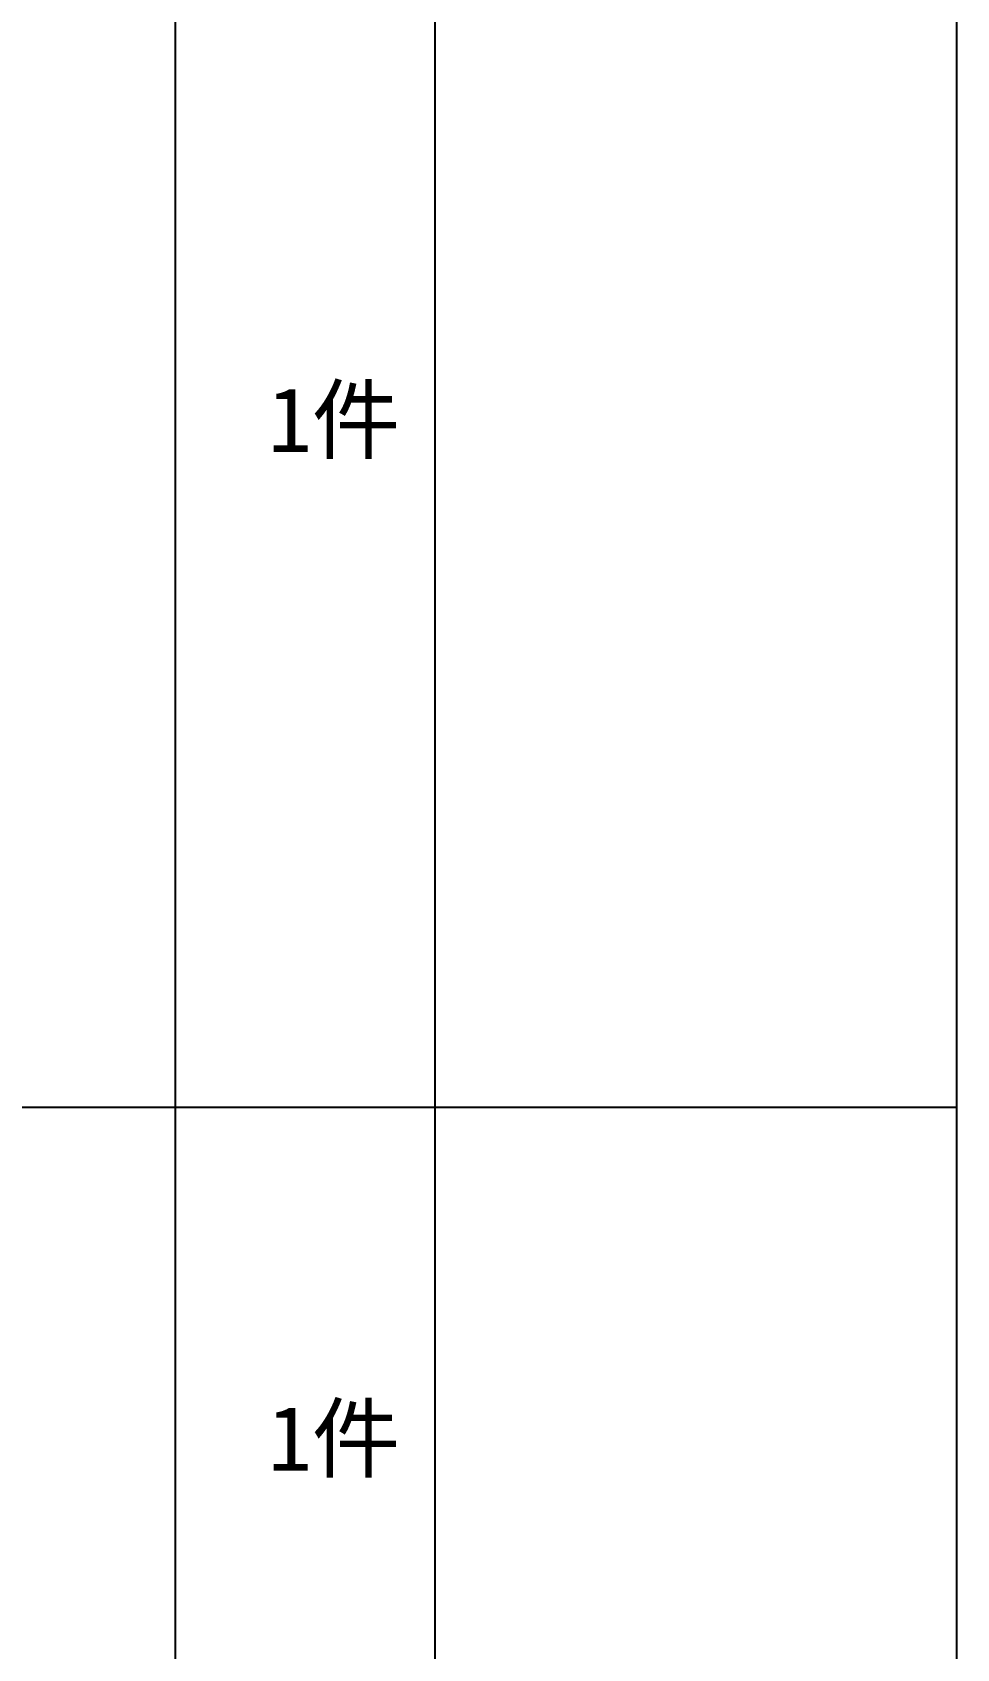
# Model space of a CAD drawing. Header units: millimetres. Extents: x 6817 to 10425, y -2870 to -164.
# Drawn here: x 10305.5 to 10422.8, y -621.7 to -416.3 of the extents above; entities that cross this region are included whole.
import ezdxf

# ---------------------------------------------------------------- set-up
doc = ezdxf.new("R2010")
doc.units = ezdxf.units.MM
doc.layers.add('图层2', color=108, linetype='Continuous')
doc.styles.get("Standard").update_dxf_attribs({"font": 'txt', "bigfont": 'gbcbig.shx'})

msp = doc.modelspace()

# ---------------------------------------------------------------- linework, layer by layer
at = {"layer": '图层2', "color": 2, "linetype": 'ByBlock'}
for p, q in [((10323.614, -361.56), (10323.614, -552.959)), ((10356.589, -361.56), (10356.589, -552.959)), ((10422.848, -361.56), (10422.848, -552.959)), ((10422.848, -552.959), (10127.143, -552.959)), ((10323.614, -552.959), (10323.614, -628.057)), ((10356.589, -552.959), (10356.589, -628.057)), ((10422.848, -552.959), (10422.848, -628.057))]:
    msp.add_line(p, q, dxfattribs=at)

# ---------------------------------------------------------------- texts
at = {"color": 2, "char_height": 8.21872, "width": 36.05545, "attachment_point": 1}
for insert in [(10335.39, -461.457), (10335.39, -590.878)]:
    msp.add_mtext('{\\fSimSun|b0|i0|c134|p2;1件}', dxfattribs=dict(at, insert=insert))

doc.saveas('drawing.dxf')
